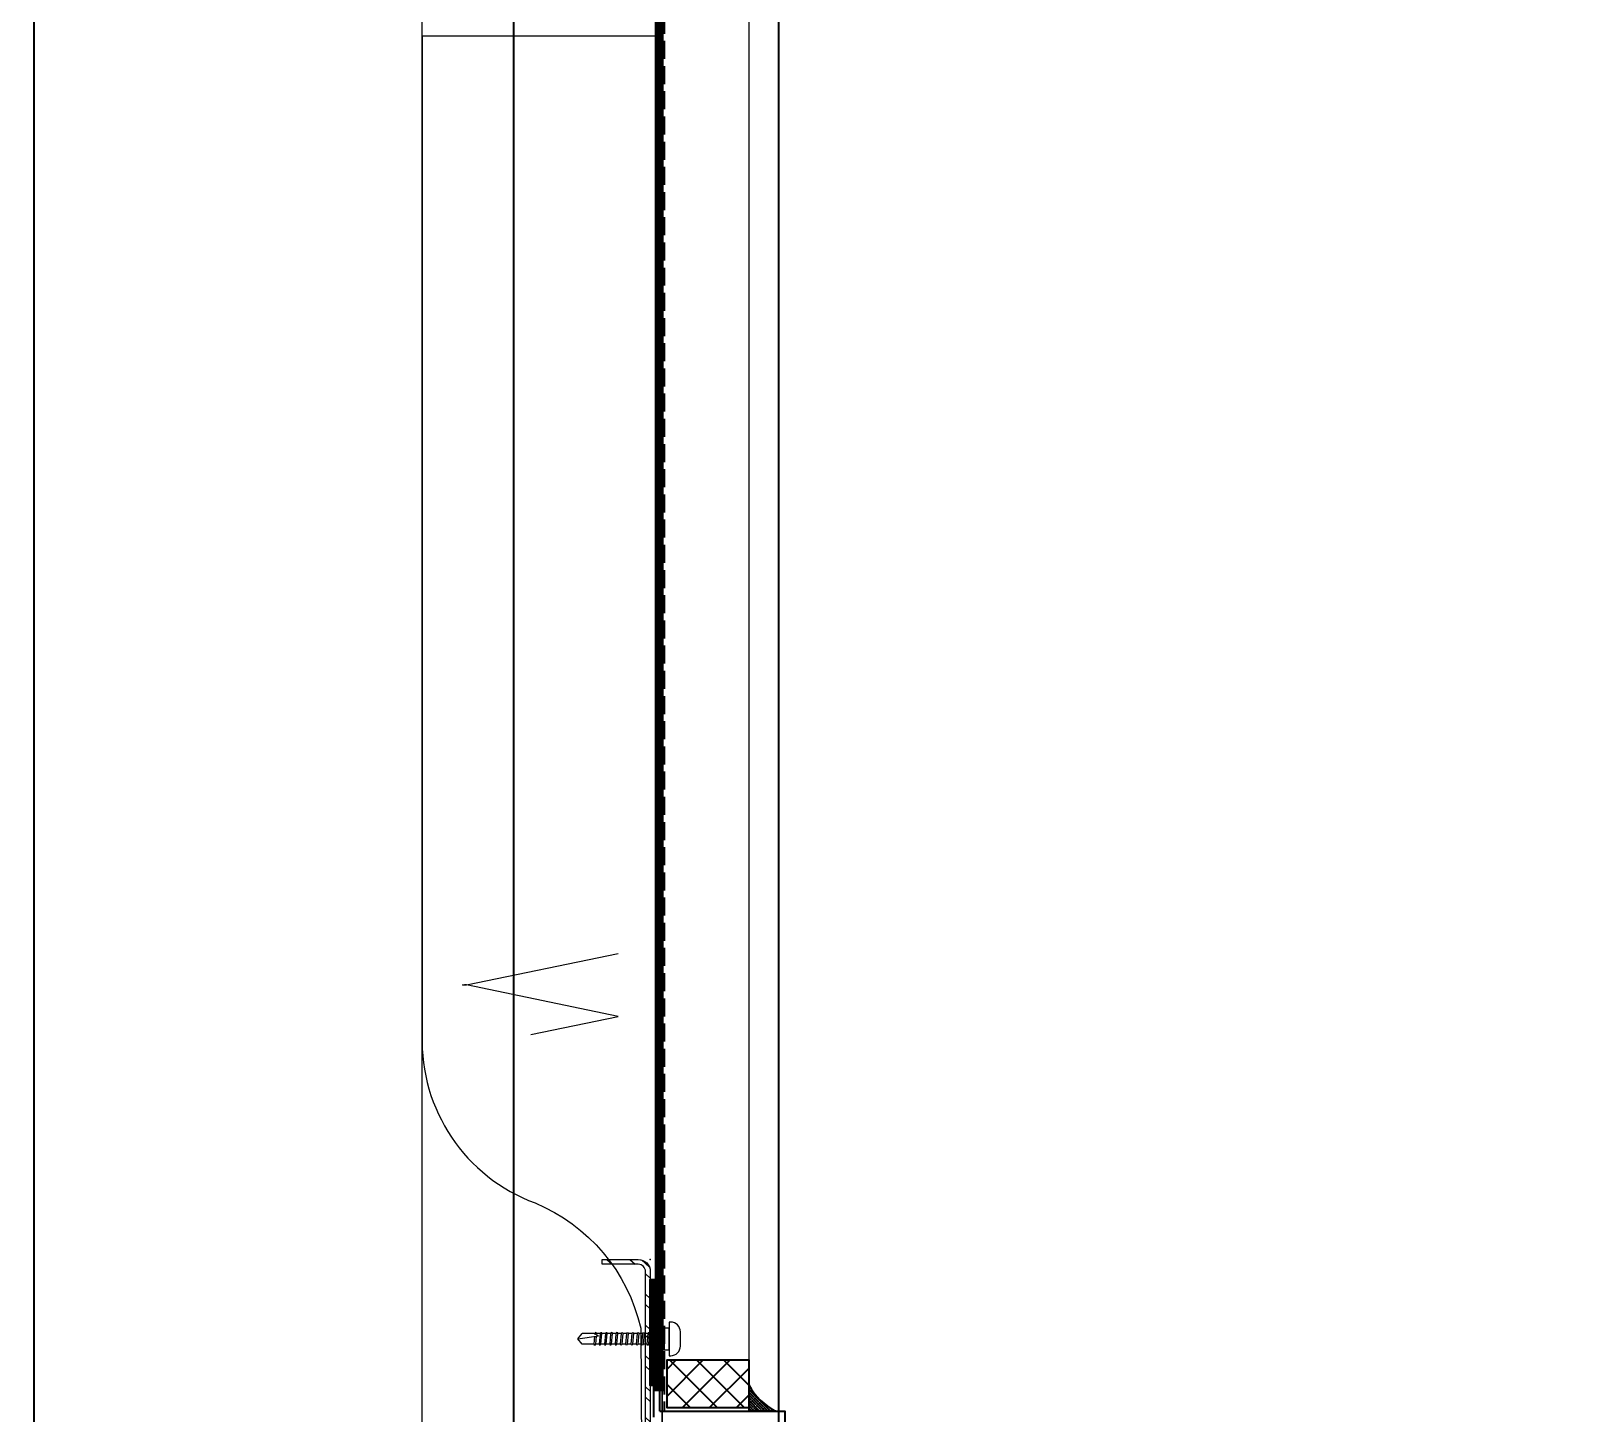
# Model space of a CAD drawing. Extents: x 220580 to 2027826, y -309201 to 71987.
# Drawn here: x 1063901 to 1064550, y -177665 to -177090 of the extents above; entities that cross this region are included whole.
import ezdxf
from ezdxf.xclip import XClip

# ---------------------------------------------------------------- set-up
doc = ezdxf.new("R2010")
doc.units = 0
doc.linetypes.add('ZN-DASH', pattern=[0.35, 0.25, -0.1])
for name, color, linetype in [('!ZN1-填充-8', 8, 'Continuous'), ('!ZN3-铝板幕墙-3', 3, 'Continuous'), ('!ZN4-辅助材料-1', 1, 'Continuous'), ('!ZN6-虚线-8', 8, 'ZN-DASH'), ('0_SEALING', 40, 'Continuous'), ('11紧固件', 11, 'Continuous'), ('20剖面图$0$A-LIN-V', 9, 'Continuous'), ('20剖面图$0$AS-WALL', 40, 'Continuous'), ('DIM', 173, 'Continuous'), ('Fill', 8, 'Continuous')]:
    doc.layers.add(name, color=color, linetype=linetype)
doc.layers.add('0_INSULATION', color=252, linetype='Continuous', lineweight=9, transparency=0.2)
for name, color, linetype, lineweight in [('0_PURLIN-CON', 253, 'Continuous', 15), ('0_SCREW RIVET', 4, 'Continuous', 15), ('彩钢板', 6, 'Continuous', 15), ('防火岩棉', 252, 'Continuous', 13)]:
    doc.layers.add(name, color=color, linetype=linetype, lineweight=lineweight)
doc.styles.add('DHTEXT-1', font='ROMANS.shx', dxfattribs={"width": 0.7, "bigfont": 'CHINESE.shx'})
doc.dimstyles.new('ZN3', dxfattribs={"dimscale": 3, "dimtxt": 2.5, "dimasz": 1.5, "dimexe": 1, "dimexo": 2, "dimgap": 0.9, "dimtad": 1, "dimdec": 0, "dimdsep": 46, "dimtxsty": 'DHTEXT-1', "dimblk": 'ARCHTICK', "dimcen": 2.5, "dimclrd": 173, "dimclre": 173, "dimclrt": 7, "dimazin": 2, "dimtfac": 1, "dimtix": 1, "dimtmove": 2, "dimatfit": 3, "dimfxl": 0, "dimarcsym": 0})

# ---------------------------------------------------------------- blocks, each defined once
blk = doc.blocks.new('_ArchTick')
at = {"color": 0, "linetype": 'ByBlock', "const_width": 0.4}
blk.add_lwpolyline([(-0.5, -0.5), (0.5, 0.5)], dxfattribs=at)
blk = doc.blocks.new('*D640')
at = {"layer": 'Defpoints', "color": 0, "ltscale": 30, "transparency": 16777216}
for p in [(1064405.91, -176476.43), (1065397.01, -176476.43), (1064405.91, -177676.43)]:
    blk.add_point(p, dxfattribs=at)
at = {"layer": 'DIM', "color": 173, "linetype": 'ByBlock', "lineweight": -2, "ltscale": 30, "transparency": 16777216}
for p, q in [((1065397.01, -176476.43), (1065397.01, -176176.43)), ((1064805.91, -176476.43), (1065597.01, -176476.43)), ((1065397.01, -177676.43), (1065397.01, -176476.43)), ((1064805.91, -177676.43), (1065597.01, -177676.43)), ((1065397.01, -177676.43), (1065397.01, -177976.43))]:
    blk.add_line(p, q, dxfattribs=at)
at = {"layer": 'DIM', "color": 173, "lineweight": -2, "ltscale": 30, "transparency": 16777216, "xscale": 300, "yscale": 300, "zscale": 300}
for p, rotation in [((1065397.01, -176476.43), 270), ((1065397.01, -177676.43), 90)]:
    blk.add_blockref('_ArchTick', p, dxfattribs=dict(at, rotation=rotation))
at = {"layer": 'DIM', "color": 7, "ltscale": 30, "transparency": 16777216, "insert": (1064967.01, -177076.43), "char_height": 500, "attachment_point": 5, "rotation": 90, "style": 'DHTEXT-1'}
blk.add_mtext('1200', dxfattribs=at)
blk = doc.blocks.new('$紧固件$00000145')
at = {"layer": '0_SCREW RIVET'}
for p, q in [((-1.72, 9.4), (-1.72, 7.22)), ((-1.72, 6.71), (-1.72, 5.01)), ((2.78, 9.4), (2.78, 7.61)), ((2.78, 7.11), (2.78, 5.4)), ((-1.72, 4.51), (-1.72, 2.8)), ((-1.72, 2.3), (-1.72, 0.59)), ((-1.72, 0.09), (-1.72, -1.62)), ((2.78, 4.9), (2.78, 3.19)), ((2.78, 2.69), (2.78, 0.99)), ((2.78, 0.48), (2.78, -1.22)), ((-1.72, -2.12), (-1.72, -3.83)), ((-1.72, -4.33), (-1.72, -6.03)), ((2.78, -1.72), (2.78, -3.43)), ((2.78, -3.93), (2.78, -5.64)), ((2.78, -6.14), (2.78, -7.85)), ((-1.72, -6.54), (-1.72, -8.24)), ((-1.72, -8.74), (-1.72, -10.45)), ((-1.72, -10.95), (-1.72, -12.66)), ((2.78, -8.35), (2.78, -10.06)), ((2.78, -10.56), (2.78, -12.26)), ((2.78, -12.77), (2.78, -14.47)), ((-1.72, -13.16), (-1.72, -14.87)), ((-1.72, -15.37), (-1.72, -17.08)), ((-1.72, -17.58), (-1.72, -19.28)), ((2.78, -14.97), (2.78, -16.68)), ((2.78, -17.18), (2.78, -18.89)), ((2.78, -19.39), (2.78, -24.8)), ((-1.72, -19.79), (-1.72, -24.8)), ((-1.72, -24.8), (0.53, -26.6)), ((0.53, -26.6), (2.78, -24.8))]:
    blk.add_line(p, q, dxfattribs=at)
blk.add_lwpolyline([(-6.47, 12.14, -0.414214), (-2.47, 16.14), (3.53, 16.14, -0.414214), (7.53, 12.14), (7.53, 12.15), (7.53, 11.4), (-6.47, 11.4), (-6.47, 12.15)], format="xyb", close=True, dxfattribs=at)
for points in [[(-3.97, 11.4), (5.03, 11.4), (5.03, 9.4), (-3.97, 9.4)], [(-1.72, 6.71), (2.78, 7.11), (3.28, 7.4), (2.78, 7.61), (-1.72, 7.22), (-2.22, 6.92)], [(-1.72, 4.51), (2.78, 4.9), (3.28, 5.19), (2.78, 5.4), (-1.72, 5.01), (-2.22, 4.71)], [(-1.72, 2.3), (2.78, 2.69), (3.28, 2.99), (2.78, 3.19), (-1.72, 2.8), (-2.22, 2.5)], [(-1.72, 0.09), (2.78, 0.48), (3.28, 0.78), (2.78, 0.99), (-1.72, 0.59), (-2.22, 0.3)], [(-1.72, -2.12), (2.78, -1.72), (3.28, -1.43), (2.78, -1.22), (-1.72, -1.62), (-2.22, -1.91)], [(-1.72, -4.33), (2.78, -3.93), (3.28, -3.64), (2.78, -3.43), (-1.72, -3.83), (-2.22, -4.12)], [(-1.72, -6.54), (2.78, -6.14), (3.28, -5.85), (2.78, -5.64), (-1.72, -6.03), (-2.22, -6.33)], [(-1.72, -8.74), (2.78, -8.35), (3.28, -8.06), (2.78, -7.85), (-1.72, -8.24), (-2.22, -8.54)], [(-1.72, -10.95), (2.78, -10.56), (3.28, -10.26), (2.78, -10.06), (-1.72, -10.45), (-2.22, -10.75)], [(-1.72, -13.16), (2.78, -12.77), (3.28, -12.47), (2.78, -12.26), (-1.72, -12.66), (-2.22, -12.95)], [(-1.72, -15.37), (2.78, -14.97), (3.28, -14.68), (2.78, -14.47), (-1.72, -14.87), (-2.22, -15.16)], [(-1.72, -17.58), (2.78, -17.18), (3.28, -16.89), (2.78, -16.68), (-1.72, -17.08), (-2.22, -17.37)]]:
    blk.add_lwpolyline(points, close=True, dxfattribs=at)
for points in [[(1.71, -18.98), (-1.72, -19.28), (-2.22, -19.58), (-1.72, -19.79), (1.63, -19.49)], [(0.53, -26.6), (1.87, -17.97), (2.51, -19.41), (2.48, -19.44), (2.78, -19.9)], [(2.3, -18.93), (2.78, -18.89), (3.28, -19.1), (2.78, -19.39), (2.5, -19.42)]]:
    blk.add_lwpolyline(points, dxfattribs=at)
blk = doc.blocks.new('20250903090510', base_point=(-136192.08, -112723.73))
at = {"layer": '!ZN1-填充-8'}
h = blk.add_hatch(dxfattribs=at)
h.set_pattern_fill('ANSI35', color=256, scale=0.5, angle=-270, style=0)
h.set_pattern_definition([(135, (0, 0), (-1.122532015, -1.122532015), []), (135, (-2e-16, 1.1225), (-1.122532015, -1.122532015), [1.984375, -0.396875, 0, -0.396875])])
edge = h.paths.add_edge_path()
edge.add_line((-136192.08, -112712.81), (-136192.08, -112723.73))
edge.add_line((-136192.08, -112723.73), (-136180.96, -112723.73))
edge.add_arc((-136168.21, -112699.6), 27.29, 208.95057, 242.14811, ccw=False)
at = {"layer": '!ZN4-辅助材料-1', "ltscale": 50}
for p in [(-136192.08, -112712.81), (-136180.81, -112723.73)]:
    blk.add_line(p, (-136192.08, -112723.73), dxfattribs=at)
at = {"layer": '!ZN4-辅助材料-1', "ltscale": 0.5}
blk.add_arc((-136168.79, -112700.04), 26.56, 208.73175, 243.09766, dxfattribs=at)
blk = doc.blocks.new('*U749')
at = {"layer": '0_PURLIN-CON', "linetype": 'ByBlock', "lineweight": -2}
h = blk.add_hatch(dxfattribs=at)
h.set_pattern_fill('ANSI32', color=256, scale=2, angle=2.86241)
h.set_pattern_definition([(47.862405, (-81115.591, 63431.253), (-7.0631283, 6.3904494), []), (47.862405, (-81111.1065, 63431.477), (-7.0631283, 6.3904494), [])])
edge = h.paths.add_edge_path()
edge.add_line((75, 20), (75, 5))
edge.add_arc((70, 5), 5, -90, 0, ccw=False)
edge.add_line((70, 0), (5, 0))
edge.add_arc((5, 5), 5, 180, 270, ccw=False)
edge.add_line((0, 5), (0, 304))
edge.add_arc((5, 304), 5, 90, 180, ccw=False)
edge.add_line((5, 309), (70, 309))
edge.add_arc((70, 304), 5, 0, 90, ccw=False)
edge.add_line((75, 304), (75, 289))
edge.add_line((75, 289), (73, 289))
edge.add_line((73, 289), (73, 304))
edge.add_arc((70, 304), 3, 0, 90)
edge.add_line((70, 307), (5, 307))
edge.add_arc((5, 304), 3, 90, 180)
edge.add_line((2, 304), (2, 5))
edge.add_arc((5, 5), 3, 180, 270)
edge.add_line((5, 2), (70, 2))
edge.add_arc((70, 5), 3, 270, 360)
edge.add_line((73, 5), (73, 20))
edge.add_line((73, 20), (75, 20))
at = {"color": 0, "linetype": 'ByBlock'}
for p in [(0, 309), (75, 309), (0, 0), (75, 0)]:
    blk.add_point(p, dxfattribs=at)
at = {"layer": '0_PURLIN-CON', "linetype": 'ByBlock', "lineweight": -2}
blk.add_lwpolyline([(75, 20), (75, 5, -0.414214), (70, 0), (5, 0, -0.414214), (0, 5), (0, 304, -0.414214), (5, 309), (70, 309, -0.414214), (75, 304), (75, 289), (73, 289), (73, 304, 0.414214), (70, 307), (5, 307, 0.414214), (2, 304), (2, 5, 0.414214), (5, 2), (70, 2, 0.414214), (73, 5), (73, 20)], format="xyb", close=True, dxfattribs=at)
blk = doc.blocks.new('*U593')
at = {"layer": '0_INSULATION'}
blk.add_lwpolyline([(114802.18, -53909.33), (114802.18, -54648.34), (114752.18, -54648.34), (114752.18, -54147.49, -0.323318), (114775.68, -54112.49, 0.242761), (114797.68, -54086.41), (114798.06, -54026.96, 0.256774), (114775.68, -53998.09, -0.323318), (114752.18, -53963.09), (114752.18, -53909.33)], format="xyb", close=True, dxfattribs=at)
blk = doc.blocks.new('A$C6aeb0700')
at = {"layer": '0_SEALING'}
h = blk.add_hatch(dxfattribs=at)
h.set_pattern_fill('ANSI37', color=256, scale=5)
h.set_pattern_definition([(45, (-46908.2664, -51836.936), (-5.6126601, 5.6126601), []), (135, (-46908.2664, -51836.936), (-5.6126601, -5.6126601), [])])
h.paths.add_polyline_path([(397.84, -17686.87), (363.84, -17686.87), (363.84, -17666.87), (397.84, -17666.87)])
at = {"layer": 'Fill', "ltscale": 50}
h = blk.add_hatch(dxfattribs=at)
h.set_pattern_fill('ANSI38', color=256, scale=0.4, style=0)
h.set_pattern_definition([(45, (356.8434, -17677.4492), (-0.449013, 0.449013), []), (135, (356.8434, -17677.4492), (-1.347038, 0.449013), [1.5875, -0.9525])])
h.paths.add_polyline_path([(358.34, -17633.29), (358.34, -17677.45), (356.84, -17677.45), (356.84, -17633.29)])
at = {"layer": '!ZN3-铝板幕墙-3', "ltscale": 20}
for p, q in [((358.34, -17690.67), (358.34, -17633.29)), ((360.84, -17688.17), (360.84, -17633.29))]:
    blk.add_line(p, q, dxfattribs=at)
at = {"layer": '!ZN3-铝板幕墙-3', "ltscale": 50}
blk.add_line((358.34, -17633.29), (360.84, -17633.29), dxfattribs=at)
at = {"layer": '!ZN3-铝板幕墙-3', "ltscale": 20}
blk.add_lwpolyline([(360.84, -17688.17), (412.84, -17688.17), (412.84, -18048.17)], dxfattribs=at)
at = {"layer": '!ZN6-虚线-8', "ltscale": 30}
blk.add_line((362.64, -16508.2), (362.64, -17688.17), dxfattribs=at)
at = {"layer": '0_INSULATION'}
for p, q in [((280.32, -17510.57), (343.45, -17497.47)), ((343.45, -17523.69), (280.32, -17510.57)), ((307.1, -17531.23), (343.45, -17523.69))]:
    blk.add_line(p, q, dxfattribs=at)
blk.add_lwpolyline([(361.84, -17755.17), (361.84, -17115.17), (261.84, -17115.17), (261.84, -17531.44, 0.323318), (308.84, -17601.44, -0.242761), (352.85, -17653.6), (353.5, -17755.17)], format="xyb", dxfattribs=at)
for centre, start_param, end_param in [((280.32, -17497.46), 6.139662, 6.283185), ((280.32, -17523.68), 3.141593, 3.269368)]:
    blk.add_ellipse(centre, major_axis=(0, -13.11), ratio=0.988253, start_param=start_param, end_param=end_param, dxfattribs=at)
at = {"layer": '0_SEALING'}
blk.add_lwpolyline([(397.84, -17686.87), (363.84, -17686.87), (363.84, -17666.87), (397.84, -17666.87)], close=True, dxfattribs=at)
at = {"layer": '11紧固件', "ltscale": 50}
blk.add_lwpolyline([(358.34, -17633.29), (358.34, -17677.45), (356.84, -17677.45), (356.84, -17633.29), (358.34, -17633.29)], dxfattribs=at)
at = {"layer": '彩钢板', "color": 1}
for p, q in [((361.84, -16508.2), (361.84, -17688.17)), ((397.84, -16508.2), (397.84, -17688.17))]:
    blk.add_line(p, q, dxfattribs=at)
at = {"layer": '防火岩棉', "color": 0, "const_width": 3.75}
blk.add_lwpolyline([(360.49, -16521.13), (360.49, -17679.88)], dxfattribs=at)
at = {"layer": '!ZN4-辅助材料-1', "ltscale": 50}
blk.add_blockref('20250903090510', (397.84, -17688.17), dxfattribs=at)
ref = blk.add_blockref('*U593', (-229242.51, 91598.69), dxfattribs=dict(xscale=2, yscale=2, zscale=2))
XClip(ref).set_block_clipping_path([(114638.8690740949, -54722.8034653147), (114826.4262402276, -54049.0019323027)])
at = {"xscale": -1, "rotation": 270}
blk.add_blockref('$紧固件$00000145', (353.24, -17658.63), dxfattribs=at)
at = {"layer": '0_PURLIN-CON', "extrusion": (-1.22465e-16, 1.09242e-25, -1), "xscale": -1, "rotation": 270}
blk.add_blockref('*U749', (-356.84, -17700), dxfattribs=at)

msp = doc.modelspace()

# ---------------------------------------------------------------- linework, layer by layer
at = {"layer": '20剖面图$0$A-LIN-V'}
msp.add_line((1063902.06, -175276.43), (1063902.06, -177776.43), dxfattribs=at)
at = {"layer": '20剖面图$0$AS-WALL'}
msp.add_line((1064102.06, -177976.43), (1064102.06, -176476.43), dxfattribs=at)

# ---------------------------------------------------------------- dimensions: what is measured, and where the dimension line sits
at = {"layer": 'DIM', "ltscale": 30}
dim = msp.add_aligned_dim(p1=(1064405.91, -177676.43), p2=(1064405.91, -176476.43), distance=-991.1, dimstyle='ZN3', override={"dimscale": 200}, dxfattribs=at)
dim.commit()
dim.dimension.update_dxf_attribs({"geometry": '*D640', "text_midpoint": (1064967.01, -177076.43)})

# ---------------------------------------------------------------- next in the draw order: block references
at = {"ltscale": 1000}
msp.add_blockref('A$C6aeb0700', (1063802.06, -159976.43), dxfattribs=at)

doc.saveas('drawing.dxf')
